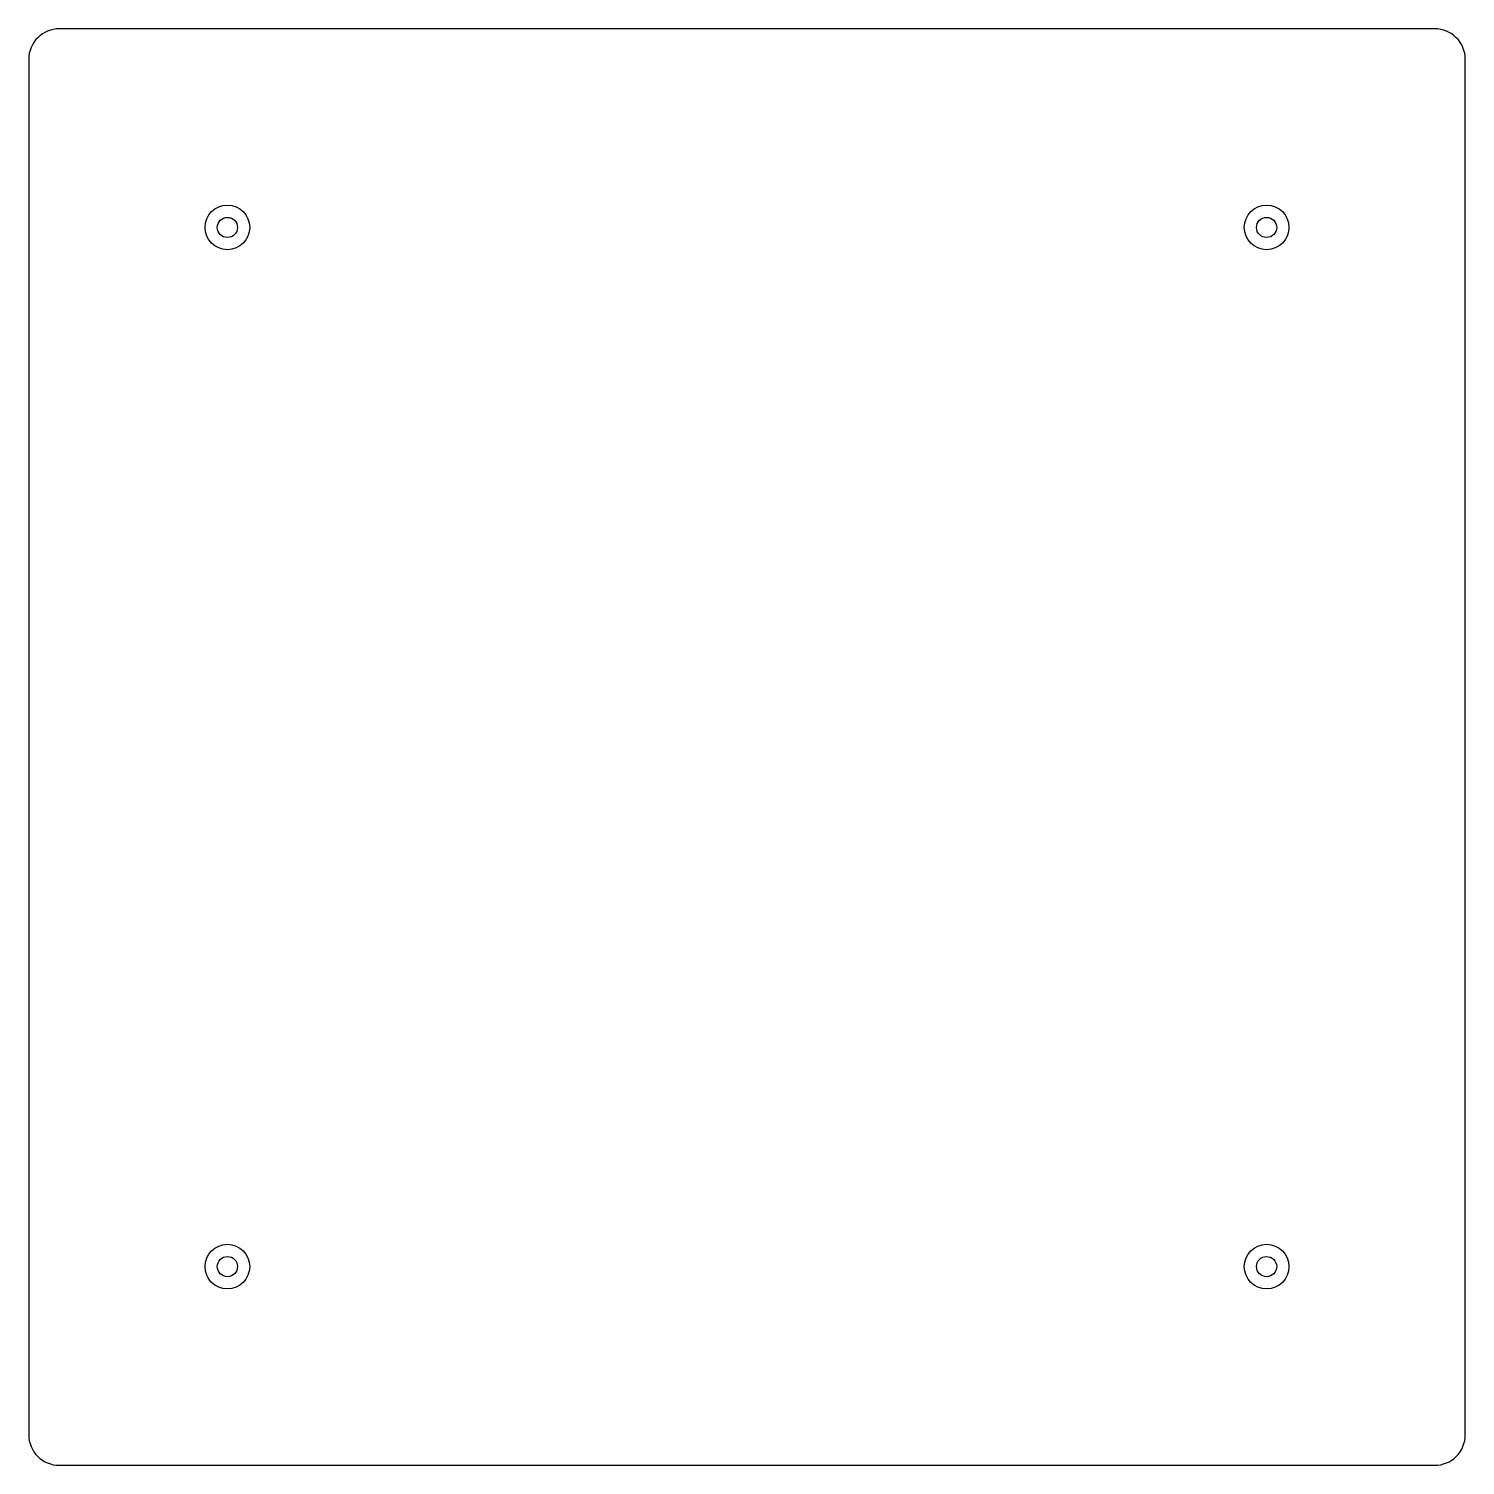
# Model space of a CAD drawing. Header units: millimetres. Extents: x -143 to 92, y -368 to -133.
import ezdxf

# ---------------------------------------------------------------- set-up
doc = ezdxf.new("R2010")
doc.units = ezdxf.units.MM
doc.layers.get('0').update_dxf_attribs({"linetype": 'CONTINUOUS'})

msp = doc.modelspace()

# ---------------------------------------------------------------- linework, layer by layer
msp.add_lwpolyline([(91.9, -137.62, 0.414214), (86.9, -132.62), (-138.1, -132.62, 0.414214), (-143.1, -137.62), (-143.1, -362.62, 0.414214), (-138.1, -367.62), (86.9, -367.62, 0.414214), (91.9, -362.62)], format="xyb", close=True)
for centre, radius in [((-110.6, -165.12), 3.65), ((59.4, -165.12), 3.65), ((-110.6, -165.12), 1.65), ((59.4, -165.12), 1.65), ((-110.6, -335.12), 3.65), ((-110.6, -335.12), 1.65), ((59.4, -335.12), 3.65), ((59.4, -335.12), 1.65)]:
    msp.add_circle(centre, radius)

doc.saveas('drawing.dxf')
